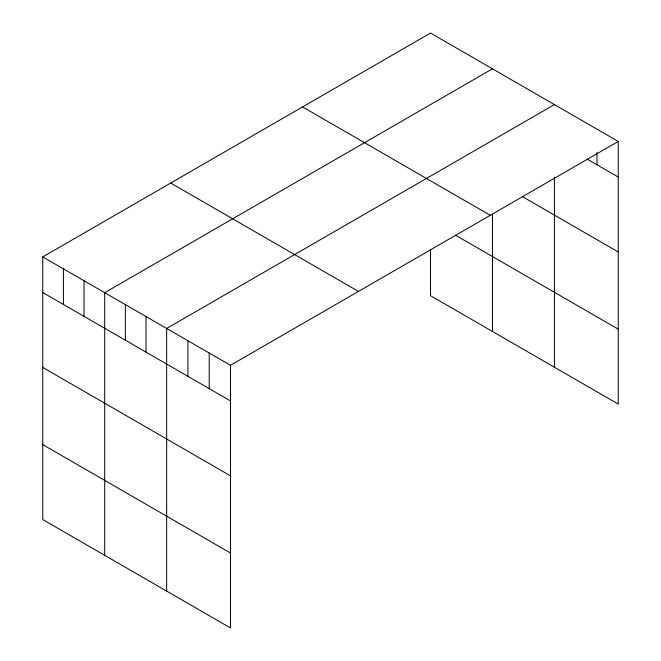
<?xml version="1.0" encoding="UTF-8"?>
<svg xmlns="http://www.w3.org/2000/svg" width="661" height="661" viewBox="0 0 661 661"><rect width="100%" height="100%" fill="white"/><g stroke="black" fill="none" stroke-linecap="round" stroke-linejoin="round"><path stroke-width="0.99" d="M618.242 141.437L230.482 365.302L230.482 627.95L42.758 519.563L42.758 256.922L430.518 33.05L618.242 141.437L618.242 404.078L430.518 295.698L430.518 249.742M492.47 68.818L104.702 292.691L104.702 555.331M554.414 104.587L166.655 328.451L166.655 591.099M587.216 159.119L618.242 177.041M522.578 196.73L618.242 251.957M302.556 106.925L490.28 215.312M455.47 235.176L618.242 329.153M170.72 183.047L358.444 291.427M42.758 256.922L230.482 365.302M42.758 292.526L230.482 400.905M42.758 367.45L230.482 475.829M42.758 444.646L230.482 553.026M596.966 152.551L596.966 164.754M554.414 177.148L554.414 367.227M492.47 214.338L492.47 331.458M209.207 353.024L209.207 388.627M187.931 340.737L187.931 376.34M146.007 316.536L146.007 352.139M125.359 304.614L125.359 340.217M84.054 280.768L84.054 316.371M63.406 268.845L63.406 304.448"/></g></svg>
